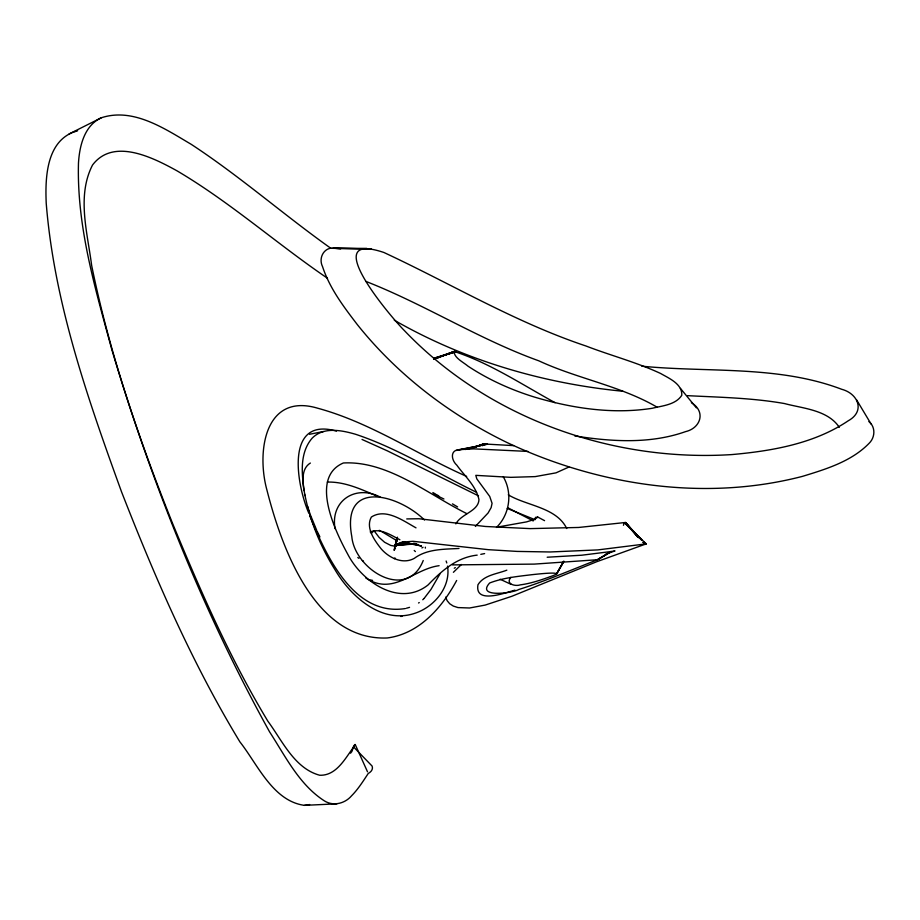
<?xml version="1.0" encoding="UTF-8"?>
<svg xmlns="http://www.w3.org/2000/svg" width="920" height="920" viewBox="0 0 920 920"><rect width="100%" height="100%" fill="white"/><g stroke="black" fill="none" stroke-linecap="round" stroke-linejoin="round"><path stroke-width="1.38" d="M350.531 753.192C353.326 751.019 352.348 746.396 354.936 744.521C355.798 744.475 354.338 745.763 354.257 746.189C345.494 757.861 336.639 775.882 319.711 775.249C294.423 768.43 282.267 740.611 267.927 721.292C230.058 658.57 200.629 591.203 172.649 523.618C139.161 439.772 109.618 353.889 91.62 265.282C87.515 232.875 76.578 195.937 92.54 165.013C113.459 137.356 153.18 157.711 177.019 170.833C230.218 202.204 276.552 243.57 327.509 278.254M397.049 537.636L394.047 550.332L395.45 548.251M397.486 537.199L395.692 545.491L415.713 543.858M397.026 538.407L394.979 546.422L397.014 540.017M623.438 525.297L624.335 522.606L625.623 522.548L639.434 538.165M394.53 547.239L396.991 539.833M423.246 560.487C406.893 601.933 354.717 569.48 351.808 536.624C340.964 478.273 398.866 494.603 424.488 520.041M625.531 522.525L637.962 537.314L625.623 522.548L624.852 522.997M550.505 576.564C569.169 570.342 535.21 574.356 532.116 574.666C517.833 576.403 503.205 577.783 489.67 582.981C475.72 598.138 512.934 593.112 518.684 589.524C545.479 581.141 571.262 569.882 597.413 559.785L611.133 551.528L615.02 550.919L605.659 554.162M440.001 573.85L430.985 589.398L424.074 598.483M556.703 573.93L563.189 562.235M456.653 580.474C442.244 607.384 419.29 633.845 387.239 637.974C314.847 640.987 281.531 547.377 266.961 490.176C256.381 451.996 264.649 392.253 317.894 408.273C370.841 422.671 416.852 454.376 466.67 476.41M563.81 561.096L556.347 574.264L563.695 561.66M510.876 577.346C505.183 583.889 515.108 586.661 520.226 584.878C530.495 583.544 540.385 580.221 550.091 576.725M597.482 559.728L534.29 564.109L452.467 564.891M394.945 557.899L394.289 558.704M453.399 572.309L461.403 564.489M496.466 527.447C509.806 514.349 512.785 492.752 503.171 476.617M455.837 523.882C461.23 513.74 478.492 511.347 478.952 499.572C475.996 485.829 464.68 476.111 456.78 465.117C451.513 460.506 449.569 450.087 459.252 449.65L487.496 444.164L513.625 445.625M423.66 598.897L422.751 599.759M475.341 526.447L488.094 512.981L491.153 507.575L492.073 503.309L489.716 496.432L476.824 478.894L475.801 475.352L510.796 477.342L535.21 476.606L555.99 472.857L568.859 467.061M370.197 531.944C380.247 527.781 391.149 535.29 399.889 539.741M371.3 533.416L374.014 530.702L379.097 537.384L384.606 542.271L390.793 545.457L396.175 546.399M310.362 463.047C301.07 468.728 302.806 481.378 303.922 490.567M415.023 543.513L395.692 545.491L401.867 542.121L412.942 541.293L488.347 549.677L517.086 551.413L550.091 551.977L597.827 549.907L646.231 543.87L596.528 561.798L511.819 596.298L485.173 605.084L469.568 607.994L457.987 607.58L453.296 606.061L449.707 603.75L447.154 600.702L445.636 597.115M418.554 603.002L419.255 602.543M423.039 547.25L421.889 547.941M610.719 551.873L597.022 560.004L611.133 551.528L581.808 555.208L547.17 557.232M454.284 568.215L455.342 567.605M69.092 133.975L101.326 117.771C133.32 107.295 164.68 128.696 191.222 144.325C239.844 176.191 283.601 214.728 330.947 248.377M101.326 117.771C84.295 125.545 79.488 146.061 78.476 163.081C76.705 226.906 95.392 289.167 111.975 350.152C151.524 482.172 202.814 611.19 269.594 731.883C285.361 756.194 299.184 784.702 324.369 800.86C333.235 806.541 344.966 803.585 351.566 795.8C358.167 789.164 363.112 781.183 368.264 773.444C370.933 772.053 373.37 769.35 372.14 766.107L353.591 746.971M456.435 450.466L487.496 444.164L483.598 443.946L482.574 445.74M400.924 616.515L402.293 615.974M434.102 359.179L454.192 351.463C489.946 363.089 522.18 384.64 555.105 402.695M433.998 359.237L454.56 351.417L434.022 358.857M475.559 446.947L483.402 444.015M473.34 447.81L484 443.842L469.441 448.615M75.659 131.319C46.31 140.725 45.091 177.629 46.218 203.216C54.2 302.864 87.676 398.383 121.509 491.763C155.054 577.691 191.946 662.906 239.913 741.899C257.381 763.933 272.791 801.124 304.474 805.356L336.904 803.827M434.079 358.857L455.066 351.44L433.837 358.259M514.958 590.145C506.034 592.48 474.49 604.785 477.963 584.752C483.943 575 497.065 573.999 506.839 570.159M470.787 448.385L485.369 443.762M454.192 351.463C453.778 357.696 463.381 362.204 467.935 366.114C488.405 379.649 511.014 389.838 534.439 397.072C572.366 408.376 612.789 414.483 652.188 408.284C662.354 405.754 675.613 404.903 681.789 395.289C682.421 383.939 668.99 378.304 660.594 373.474C636.571 362.261 610.776 355.557 586.086 346.035C515.303 322.402 451.179 283.786 383.893 252.482C316.204 229.724 392.368 318.78 404.455 330.648C487.922 418.082 612.03 462.277 731.94 454.572C772.121 450.972 814.177 443.693 848.24 420.785C865.513 411.286 858.141 393.61 841.742 389.298C778.078 365.091 708.388 372.726 641.792 366.183M433.803 358.466L456.297 351.647L433.584 358.501M476.572 492.315C436.402 472.822 398.233 448.477 355.683 434.309C341.78 430.261 323.644 426.546 312.19 438.127C299.414 452.835 301.668 474.133 304.336 491.97C309.453 519.639 320.195 546.227 335.179 570.009C350.922 596.689 382.156 624.737 415.38 613.122C434.366 606.728 450.961 586.937 447.522 566.122M406.41 608.246L409.561 607.349M74.681 131.629L77.636 130.801M465.359 449.5L486.059 443.854M309.637 804.54L304.474 805.356M477.181 555.128C456.722 557.359 441.577 570.871 428.076 584.947C399.464 607.591 361.801 581.612 347.806 554.311C336.03 532.864 308.878 477.664 343.39 462.978C388.056 460.552 428.605 494.741 466.819 513.625M405.363 608.545C353.222 616.814 325.703 554.392 309.672 515.591M480.792 554.346L484.61 553.587M309.534 434.286L323.483 431.514M406.743 518.926L418.956 518.742L485.461 526.481L530.184 528.62L578.668 527.459L624.335 522.606L646.242 543.904M459.252 449.65L473.685 448.868L527.999 451.421M497.708 527.034L526.539 521.893L534.692 519.363L537.705 517.201L535.463 517.396L535.049 519.708L507.242 508.449M439.116 565.697C413.459 569.02 393.127 596.401 365.7 577.886M415.403 543.513L396.738 544.514L412.034 543.846L418.496 544.651M327.324 482.08C344.931 481.585 361.422 489.405 377.234 496.202M458.988 548.469C443.957 549.297 427.006 548.872 414.322 558.337C402.902 564.742 389.125 557.911 381.282 548.987C374.659 540.638 365.332 527.838 371.358 517.051C385.618 507.713 403.385 520.87 416.001 527.85M366.792 248.4L332.925 248.319L371.231 248.906L335.34 248.331C324.645 246.031 317.975 257.485 322.552 266.639C329.613 288.248 343.643 306.728 357.305 324.576C397.325 374.716 449.523 414.609 507.115 442.566C598 485.484 704.375 501.871 802.562 476.341C826.102 469.131 851.425 461.46 869.067 443.348C875.184 437.529 875.759 427.075 868.94 421.624M416.127 543.938L398.256 543.513L412.7 544.042L421.452 546.009M687.619 395.669C719.946 397.313 752.491 397.923 784.449 403.546C803.01 408.491 827.758 409.906 839.304 427.328M335.34 248.331L340.63 248.917M622.851 391.253C542.869 383.445 464.14 360.306 394.289 320.195M418.151 544.674L400.303 542.604L414.23 544.502L402.695 541.914L421.303 545.985M574.759 435.93C611.259 441.657 650.072 444.199 685.469 431.652C700.603 428.202 706.215 411.677 691.369 402.672M370.484 579.979L372.577 580.393M336.478 431.123C284.119 416.139 296.941 486.059 308.775 513.072M365.827 281.382C424.913 304.474 478.952 339.284 538.856 360.835C577.265 378.706 620.505 385.791 657.202 407.238M380.454 497.191C356.109 484.173 330.153 500.365 335.029 528.666M362.043 439.461L387.55 450.949L478.526 495.868M508.277 494.822C526.677 505.897 556.439 507.265 566.743 528.528M500.123 579.243L511.037 584.327M443.923 499.008L433.308 493.89M379.235 530.346L380.362 530.886M508.012 507.874L533.221 520.938M381.489 531.449L396.968 540.764M537.51 516.89L544.571 520.651M362.365 560.556L363.492 561.177M432.871 492.545L435.815 494.212M436.793 494.776L438.759 495.903M452.467 503.872L457.608 506.92M357.788 557.509L358.926 558.348M414.218 550.447L415.391 551.574M624.335 522.606L641.769 540.259M643.712 542.225L645.644 544.191L643.712 542.121M641.769 540.063L625.266 522.514L638.422 537.119M680.42 388.378L696.405 407.836M856.623 399.901L871.056 423.982M319.918 536.958L317.331 531.679M316.825 530.61L310.316 514.705M355.223 744.533L367.505 771.788M446.142 561.016L446.775 562.959M309.891 513.521L307.579 506.322M304.509 493.913L304.842 495.627M425.339 547.17L425.35 548.124M413.793 543.501L409.906 544.398L413.816 543.501M645 544.433L643.115 542.34L645 544.433"/></g></svg>
